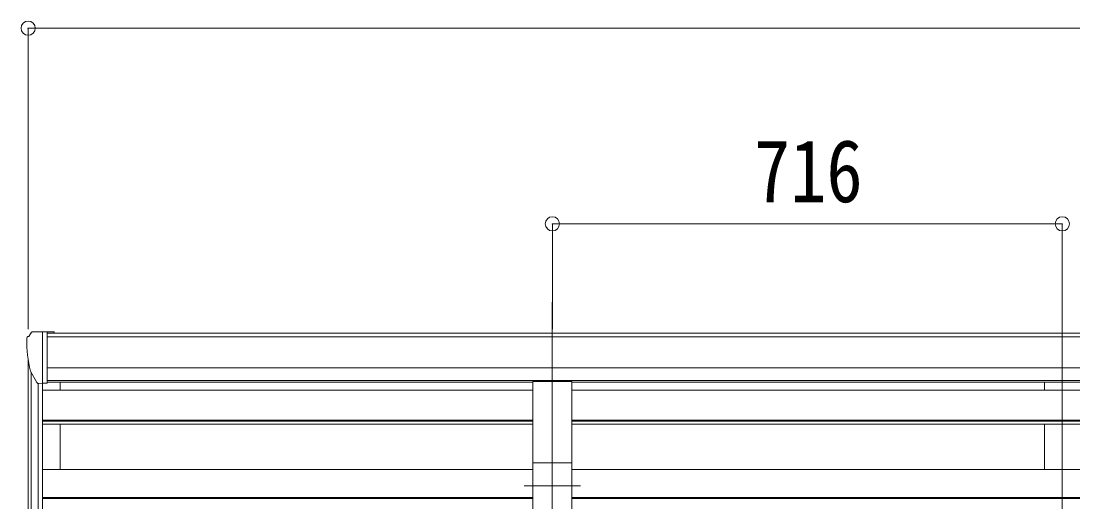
# Model space of a CAD drawing. Units: millimetres at full size. Extents: x -5590 to 5652, y -3902 to 3858.
# Drawn here: x 786 to 2263, y 1242 to 1917 of the extents above; entities that cross this region are included whole.
import ezdxf
from ezdxf.enums import TextEntityAlignment as Align

# ---------------------------------------------------------------- set-up
doc = ezdxf.new("R2010")
doc.units = ezdxf.units.MM
doc.header["$LTSCALE"] = 20
doc.header["$PDMODE"] = 32
doc.header["$PDSIZE"] = 20
for name, color, linetype, lineweight in [('0-1_本体', 4, 'Continuous', 9), ('0-2_部品', 7, 'Continuous', 9), ('0-8_PARTS2', 2, 'Continuous', 9), ('0-A_寸法', 6, 'Continuous', 9), ('1-1_GLASS', 4, 'Continuous', 9)]:
    doc.layers.add(name, color=color, linetype=linetype, lineweight=lineweight)
doc.styles.add('ＭＳ ゴシック', font='')
doc.styles.get('ＭＳ ゴシック').set_extended_font_data('MS Gothic')

msp = doc.modelspace()

# ---------------------------------------------------------------- linework, layer by layer
at = {"layer": '0-1_本体'}
for p, q in [((822.19, 1479.17), (3673.19, 1479.17)), ((822.19, 1473.83), (3673.19, 1473.83)), ((795.69, 1129.65), (795.69, 1442.42)), ((799.97, 1423.62), (799.97, 1105.39)), ((822.19, 1430.3), (3673.19, 1430.3)), ((809.69, 1408.27), (809.69, 1087.39)), ((815.69, 1407.79), (815.69, 1131.82)), ((822.19, 1412.63), (3673.19, 1412.63)), ((1504.29, 1410.25), (822.19, 1410.25)), ((840.69, 1399), (840.69, 1410.25)), ((1559.29, 1410.25), (2936.19, 1410.25)), ((2222.79, 1410.19), (2222.79, 1399)), ((1504.29, 1399), (815.69, 1399)), ((1559.29, 1399), (2936.19, 1399)), ((1504.29, 1357.07), (815.69, 1357.07)), ((1504.29, 1355.57), (815.69, 1355.57)), ((1504.29, 1351.37), (815.69, 1351.37)), ((840.69, 1287.64), (840.69, 1351.37)), ((1559.29, 1357.07), (2936.19, 1357.07)), ((1559.29, 1355.57), (2936.19, 1355.57)), ((1559.29, 1351.37), (2936.19, 1351.37)), ((2222.79, 1351.37), (2222.79, 1287.64)), ((1504.28, 1287.64), (815.69, 1287.64)), ((1504.29, 1297.21), (1504.29, 980.42)), ((1559.29, 980.42), (1559.29, 1297.21)), ((1559.3, 1287.64), (2936.2, 1287.64)), ((1504.29, 1248.2), (815.69, 1248.2)), ((1504.29, 1246.72), (815.69, 1246.72)), ((1559.29, 1248.2), (2936.19, 1248.2)), ((1559.29, 1246.72), (2936.19, 1246.72))]:
    msp.add_line(p, q, dxfattribs=at)
at = {"layer": '0-2_部品'}
for p, q in [((800.6, 1480.21), (796.53, 1474.4)), ((803.69, 1480.78), (801.36, 1480.63)), ((803.69, 1480.78), (822.19, 1480.78)), ((815.69, 1407.79), (815.69, 1480.78)), ((822.19, 1480.78), (832.19, 1480.69)), ((822.19, 1408.79), (822.19, 1480.78)), ((832.19, 1479.17), (832.19, 1480.69)), ((793.69, 1471.41), (793.69, 1470.78)), ((808.07, 1409.61), (798.79, 1425.67)), ((815.69, 1407.79), (810.48, 1408.11)), ((822.19, 1408.79), (815.69, 1408.79)), ((1504.29, 1410.93), (1559.29, 1410.93)), ((1504.29, 1296.78), (1504.29, 1410.93)), ((1559.29, 1296.78), (1559.29, 1410.93)), ((1504.29, 1296.78), (1559.29, 1296.78))]:
    msp.add_line(p, q, dxfattribs=at)
for centre, radius, start, end in [((801.42, 1479.64), 1, 93.5, 145), ((796.69, 1471.41), 3, 93, 180), ((995.69, 1470.78), 202, 180, 192.90261), ((810.66, 1411.11), 3, 210, 266.5)]:
    msp.add_arc(centre, radius, start, end, dxfattribs=at)
at = {"layer": '0-8_PARTS2'}
for p, q in [((1531.69, 1522.69), (1531.69, -1440.76)), ((2247.79, 1524.11), (2247.79, 1117.32))]:
    msp.add_line(p, q, dxfattribs=at)
at = {"layer": '0-A_寸法'}
for p, q in [((795.69, 1906.98), (795.69, 1484.36)), ((795.69, 1906.98), (3699.69, 1906.98)), ((1531.79, 1632.36), (1531.79, 1484.36)), ((1531.79, 1632.36), (2247.79, 1632.36)), ((2247.79, 1632.36), (2247.79, 1484.36))]:
    msp.add_line(p, q, dxfattribs=at)
for p in [(795.69, 1906.98), (1531.79, 1632.36), (2247.79, 1632.36)]:
    msp.add_point(p, dxfattribs=at)
at = {"layer": '1-1_GLASS', "color": 7}
msp.add_line((1492.19, 1264.52), (1571.19, 1264.52), dxfattribs=at)

# ---------------------------------------------------------------- texts
at = {"layer": '0-A_寸法', "color": 7, "style": 'ＭＳ ゴシック', "width": 0.85}
msp.add_text('716', height=87.98, dxfattribs=at).set_placement((1814.79, 1636.36), align=Align.BOTTOM_LEFT)

doc.saveas('drawing.dxf')
